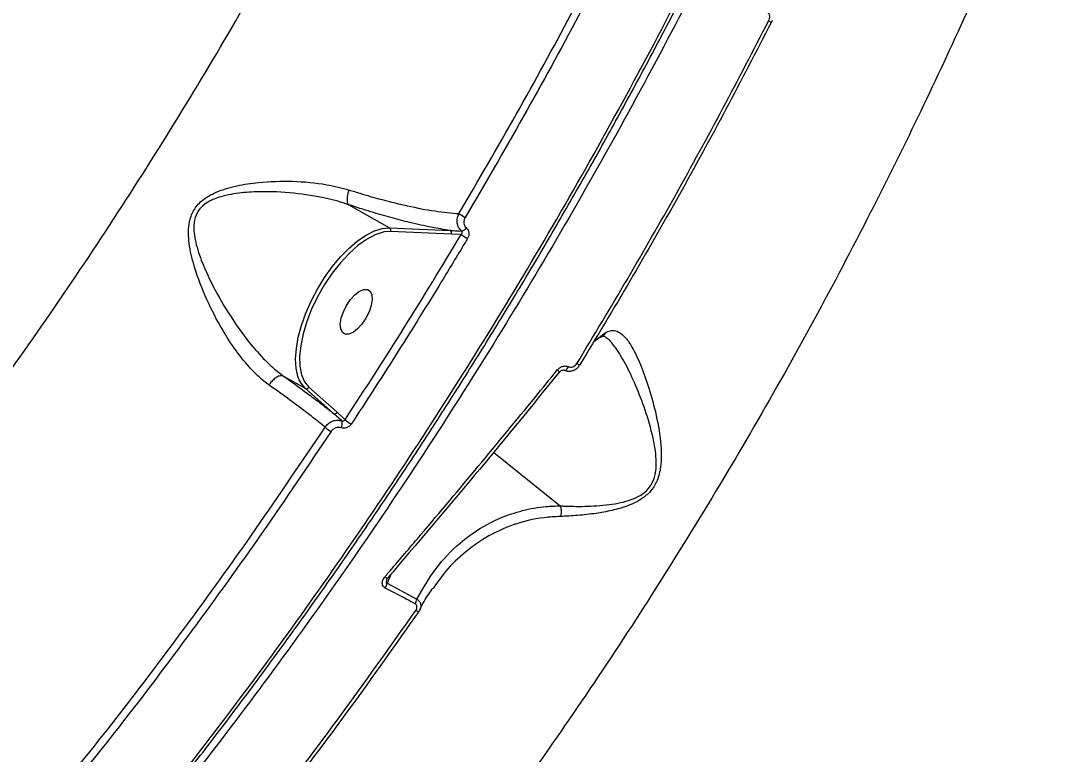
# Model space of a CAD drawing. Header units: millimetres. Extents: x -11024 to 8278, y -7837 to 5770.
# Drawn here: x 4769 to 4955, y -1224.2 to -1092.9 of the extents above; entities that cross this region are included whole.
import ezdxf

# ---------------------------------------------------------------- set-up
doc = ezdxf.new("R2010")
doc.units = ezdxf.units.MM
doc.layers.add('DIKOM_ОБЪЕКТ', color=7, linetype='Continuous')
doc.layers.add('DIKOM_РАЗМЕР_ОБЪЕКТА', color=7, linetype='Continuous')
doc.styles.add('style1', font='arial.ttf', dxfattribs={"width": 0.8})
doc.dimstyles.new('1-50', dxfattribs={"dimtxt": 300, "dimasz": 200, "dimexe": 100, "dimexo": 0, "dimgap": 100, "dimtad": 1, "dimtxsty": 'style1', "dimcen": 200, "dimclrd": 7, "dimclre": 7, "dimclrt": 7, "dimadec": 1, "dimazin": 2, "dimtfac": 1, "dimtmove": 0, "dimatfit": 2, "dimfxl": 0, "dimlwd": 25, "dimlwe": 18, "dimarcsym": 0})

# ---------------------------------------------------------------- blocks, each defined once
blk = doc.blocks.new('*D10')
at = {"layer": 'Defpoints', "color": 0, "transparency": 16777216}
for p in [(-7791.31, -186.83), (6174.94, -1432.98), (6174.94, -5371.27)]:
    blk.add_point(p, dxfattribs=at)
at = {"layer": 'DIKOM_РАЗМЕР_ОБЪЕКТА', "color": 7, "lineweight": 18, "transparency": 16777216}
for p, q in [((-7791.31, -186.83), (-7791.31, -5471.27)), ((6174.94, -1432.98), (6174.94, -5471.27))]:
    blk.add_line(p, q, dxfattribs=at)
at = {"layer": 'DIKOM_РАЗМЕР_ОБЪЕКТА', "color": 7, "lineweight": 25, "transparency": 16777216}
blk.add_line((-7591.31, -5371.27), (5974.94, -5371.27), dxfattribs=at)
at = {"layer": 'DIKOM_РАЗМЕР_ОБЪЕКТА', "color": 7, "transparency": 16777216}
for points in [[(-7591.31, -5337.93), (-7591.31, -5404.6), (-7791.31, -5371.27)], [(5974.94, -5337.93), (5974.94, -5404.6), (6174.94, -5371.27)]]:
    blk.add_solid(points, dxfattribs=at)
at = {"layer": 'DIKOM_РАЗМЕР_ОБЪЕКТА', "color": 7, "transparency": 16777216, "insert": (-1343.68, -5118.1), "char_height": 300, "attachment_point": 5, "style": 'style1'}
blk.add_mtext('14000', dxfattribs=at)

msp = doc.modelspace()

# ---------------------------------------------------------------- linework, layer by layer
at = {"layer": 'DIKOM_ОБЪЕКТ', "color": 7, "linetype": 'Continuous', "lineweight": 15}
for p, q in [((4903.58, -1092.876), (4903.404, -1093.258)), ((4827.754, -1125.845), (4835.056, -1129.962)), ((4835.249, -1130.629), (4834.112, -1130.722)), ((4835.056, -1129.962), (4845.954, -1130.455)), ((4846.146, -1131.123), (4835.249, -1130.629)), ((4847.9, -1131.18), (4846.146, -1131.123)), ((4871.656, -1150.312), (4873.872, -1148.648)), ((4816.096, -1156.529), (4819.958, -1158.707)), ((4825.017, -1163.21), (4819.958, -1158.707)), ((4820.61, -1158.504), (4825.668, -1163.006)), ((4826.498, -1164.545), (4825.017, -1163.21)), ((4825.668, -1163.006), (4827.115, -1164.336)), ((4853.707, -1170.136), (4865.653, -1179.754)), ((4835.346, -1191.945), (4834.619, -1193.633)), ((4834.619, -1193.633), (4839.966, -1196.443))]:
    msp.add_line(p, q, dxfattribs=at)
at = {"layer": 'DIKOM_ОБЪЕКТ', "color": 7, "linetype": 'Continuous', "lineweight": 15, "flags": 128}
for points in [[(4903.404, -1093.258), (4903.418, -1093.251), (4903.41, -1093.233), (4903.38, -1093.204), (4903.33, -1093.165), (4903.259, -1093.118), (4903.171, -1093.062), (4903.067, -1093), (4902.949, -1092.933)], [(4818.906, -1157.202), (4818.67, -1156.587), (4818.347, -1155.13), (4818.249, -1153.45), (4818.378, -1151.583), (4818.731, -1149.568), (4819.301, -1147.45), (4820.075, -1145.275), (4821.037, -1143.09), (4822.165, -1140.942), (4823.435, -1138.878), (4824.82, -1136.943), (4826.289, -1135.178), (4827.811, -1133.622), (4829.353, -1132.309), (4830.88, -1131.267), (4832.361, -1130.519), (4833.763, -1130.08), (4835.056, -1129.962)], [(4834.112, -1130.722), (4833.922, -1130.761), (4832.48, -1131.236), (4830.955, -1132.045), (4829.386, -1133.168), (4827.81, -1134.577), (4826.266, -1136.239), (4824.79, -1138.113), (4823.418, -1140.154), (4822.183, -1142.313), (4821.116, -1144.537), (4820.242, -1146.773), (4819.582, -1148.967), (4819.152, -1151.066), (4818.962, -1153.019), (4819.017, -1154.778), (4819.316, -1156.303), (4819.463, -1156.737)], [(4831.886, -1141.965), (4831.954, -1142.835), (4831.791, -1143.884), (4831.41, -1145.025), (4830.842, -1146.166), (4830.134, -1147.215), (4829.342, -1148.086), (4828.531, -1148.71), (4827.766, -1149.036), (4827.109, -1149.036), (4826.615, -1148.712), (4826.321, -1148.09), (4826.254, -1147.219), (4826.417, -1146.171), (4826.797, -1145.03), (4827.365, -1143.889), (4828.073, -1142.84), (4828.865, -1141.968), (4829.676, -1141.344), (4830.441, -1141.019), (4831.097, -1141.018), (4831.592, -1141.342), (4831.886, -1141.965)], [(4866.368, -1155.463), (4866.373, -1155.465), (4866.479, -1155.48), (4866.602, -1155.441), (4866.737, -1155.351), (4866.874, -1155.215), (4867.006, -1155.04), (4867.126, -1154.837)], [(4869.134, -1154.529), (4869.134, -1154.542), (4869.114, -1154.541), (4869.073, -1154.529), (4869.013, -1154.504), (4868.936, -1154.467), (4868.843, -1154.419), (4868.737, -1154.362), (4868.619, -1154.296)], [(4819.463, -1156.737), (4819.852, -1157.555), (4820.61, -1158.504)], [(4819.958, -1158.707), (4819.211, -1157.788), (4818.906, -1157.202)], [(4834.715, -1192.691), (4834.723, -1192.725), (4834.719, -1192.736)], [(4840.338, -1198.659), (4840.327, -1198.686), (4840.297, -1198.698), (4840.248, -1198.696), (4840.181, -1198.681), (4840.098, -1198.651), (4840.001, -1198.609), (4839.893, -1198.555), (4839.775, -1198.49)]]:
    msp.add_lwpolyline(points, dxfattribs=at)
at = {"layer": 'DIKOM_ОБЪЕКТ', "color": 7, "linetype": 'Continuous', "lineweight": 15}
for centre, radius, start, end in [((4857.425, -1112.392), 18.027, 236.58698, 240.76595), ((4834.767, -1130.407), 0.531, 335.2262, 57.03168), ((4845.664, -1130.901), 0.531, 335.19278, 56.99026), ((4847.776, -1129.32), 1.249, 279.17333, 327.66168), ((4856.211, -1119.007), 14.74, 235.67942, 240.90366), ((4872.003, -1147.054), 10.854, 230.56342, 233.51376), ((4820.175, -1158.256), 0.501, 244.31921, 330.31245), ((4825.233, -1162.761), 0.499, 244.306, 330.54789), ((4830.837, -1160.307), 5.485, 227.26599, 241.37415), ((4827.225, -1161.664), 5.477, 227.364, 241.16785), ((4825.328, -1165.082), 1.287, 326.51801, 24.69943), ((4834.966, -1191.737), 1.029, 225.38415, 256.12956), ((4832.647, -1193.387), 1.987, 326.30346, 352.87286), ((4837.963, -1196.154), 2.024, 325.78632, 351.77153)]:
    msp.add_arc(centre, radius, start, end, dxfattribs=at)
for points, knots in [([(4624.776, -1379.928), (4627.564, -1378.53), (4635.074, -1374.765), (4647.492, -1367.73), (4662.027, -1358.588), (4676.83, -1348.303), (4691.857, -1336.884), (4707.059, -1324.339), (4722.103, -1310.944), (4736.941, -1296.766), (4751.53, -1281.887), (4766.107, -1266.063), (4780.621, -1249.31), (4795.019, -1231.665), (4808.983, -1213.515), (4822.476, -1194.937), (4835.471, -1176.011), (4848.18, -1156.428), (4860.545, -1136.23), (4872.514, -1115.475), (4883.824, -1094.617), (4894.451, -1073.733), (4904.387, -1052.893), (4913.795, -1031.76), (4922.616, -1010.395), (4930.808, -988.869), (4938.188, -967.654), (4944.75, -946.818), (4950.508, -926.416), (4955.553, -906.114), (4959.838, -885.991), (4963.328, -866.121), (4965.835, -847.755), (4967.493, -830.86), (4968.44, -815.373), (4968.769, -800.317), (4968.469, -785.739), (4967.547, -771.795), (4966.01, -758.55), (4964.142, -747.282), (4962.624, -740.568), (4962.006, -737.834)], [0, 0, 0, 0, 0.0156522, 0.0421682, 0.0687046, 0.0952202, 0.1225065, 0.1498146, 0.1771008, 0.2036167, 0.230153, 0.2566687, 0.2839547, 0.311263, 0.3385491, 0.3650651, 0.3916015, 0.4181172, 0.4454032, 0.4727115, 0.4999976, 0.5265136, 0.5530497, 0.5795656, 0.6068517, 0.6341601, 0.661446, 0.6879618, 0.7144981, 0.7410139, 0.7683, 0.7956082, 0.8228943, 0.8459724, 0.8690775, 0.8921826, 0.9155066, 0.9388307, 0.9615639, 0.9843486, 1, 1, 1, 1]), ([(4625.405, -1379.948), (4626.367, -1379.484), (4629.684, -1377.883), (4635.416, -1374.864), (4642.58, -1370.908), (4649.77, -1366.686), (4656.966, -1362.23), (4664.171, -1357.532), (4671.388, -1352.593), (4678.618, -1347.413), (4685.866, -1341.989), (4693.131, -1336.321), (4700.416, -1330.406), (4707.724, -1324.243), (4715.057, -1317.829), (4722.408, -1311.17), (4729.753, -1304.289), (4737.061, -1297.212), (4744.311, -1289.958), (4751.503, -1282.532), (4758.639, -1274.93), (4765.72, -1267.151), (4772.752, -1259.192), (4779.734, -1251.051), (4786.668, -1242.726), (4793.557, -1234.214), (4800.403, -1225.512), (4807.205, -1216.622), (4813.944, -1207.567), (4820.592, -1198.385), (4827.125, -1189.106), (4833.537, -1179.742), (4839.831, -1170.289), (4846.01, -1160.743), (4852.075, -1151.1), (4858.03, -1141.36), (4863.876, -1131.518), (4869.613, -1121.572), (4875.244, -1111.519), (4880.77, -1101.356), (4886.179, -1091.103), (4891.452, -1080.8), (4896.564, -1070.488), (4901.509, -1060.186), (4906.287, -1049.89), (4910.902, -1039.597), (4915.353, -1029.302), (4919.646, -1019.004), (4923.778, -1008.699), (4927.753, -998.385), (4931.57, -988.058), (4935.231, -977.715), (4938.731, -967.368), (4942.058, -957.053), (4945.196, -946.813), (4948.141, -936.672), (4950.889, -926.634), (4953.443, -916.693), (4955.803, -906.847), (4957.974, -897.092), (4959.952, -887.425), (4961.74, -877.844), (4963.338, -868.346), (4964.746, -858.927), (4965.963, -849.594), (4966.985, -840.371), (4967.808, -831.297), (4968.428, -822.401), (4968.844, -813.693), (4969.058, -805.167), (4969.071, -796.819), (4968.882, -788.647), (4968.493, -780.649), (4967.901, -772.821), (4967.107, -765.163), (4966.114, -757.67), (4964.909, -750.352), (4963.663, -743.877), (4962.731, -739.938), (4962.344, -738.3)], [0, 0, 0, 0, 0.0054195, 0.0186914, 0.0319677, 0.0451738, 0.0583192, 0.0714189, 0.0844874, 0.0975399, 0.1105915, 0.1236535, 0.1367393, 0.1498636, 0.1630411, 0.1762868, 0.1895616, 0.2027843, 0.2159412, 0.2290479, 0.2421187, 0.255169, 0.2682141, 0.2812667, 0.2943384, 0.3074446, 0.3205993, 0.3338181, 0.3470908, 0.3603379, 0.37351, 0.3866273, 0.399705, 0.4127576, 0.4258001, 0.4388478, 0.4519104, 0.4650028, 0.4781399, 0.4913364, 0.5045998, 0.5178617, 0.5310531, 0.5441855, 0.5572736, 0.5703326, 0.5833771, 0.5964224, 0.6094797, 0.6225624, 0.6356854, 0.6488638, 0.662112, 0.675378, 0.6885929, 0.7017444, 0.7148475, 0.7279169, 0.7409678, 0.754015, 0.7670712, 0.7801486, 0.7932621, 0.8064264, 0.8196565, 0.832932, 0.8461777, 0.8593532, 0.8724758, 0.8855604, 0.898622, 0.9116753, 0.9247347, 0.9378105, 0.9509175, 0.9640704, 0.9772837, 0.9905589, 1, 1, 1, 1]), ([(4622.283, -1302.273), (4626.29, -1299.546), (4634.307, -1294.088), (4646.4, -1284.991), (4658.503, -1275.258), (4670.755, -1264.707), (4683.128, -1253.336), (4695.595, -1241.141), (4707.954, -1228.314), (4720.522, -1214.501), (4733.254, -1199.668), (4746.092, -1183.805), (4758.773, -1167.209), (4771.242, -1149.907), (4783.452, -1131.944), (4795.119, -1113.736), (4806.218, -1095.356), (4816.737, -1076.877), (4826.859, -1057.974), (4836.532, -1038.697), (4845.71, -1019.106), (4854.184, -999.649), (4861.944, -980.392), (4868.993, -961.393), (4875.455, -942.326), (4881.281, -923.255), (4886.432, -904.25), (4890.511, -886.947), (4893.681, -871.327), (4896.117, -857.29), (4898.085, -843.498), (4899.576, -830.001), (4900.585, -816.861), (4901.106, -804.075), (4901.175, -791.614), (4900.808, -783.643), (4900.625, -779.657)], [0, 0, 0, 0, 0.0277652, 0.0555638, 0.0833623, 0.1111276, 0.1400312, 0.168973, 0.1979143, 0.2268178, 0.2582447, 0.2896956, 0.3211224, 0.3534671, 0.3858384, 0.418183, 0.4495059, 0.4808531, 0.5121759, 0.5444126, 0.5766757, 0.6089125, 0.640161, 0.6714335, 0.7026821, 0.7348413, 0.7670265, 0.7991857, 0.8241464, 0.8491071, 0.8742669, 0.8994269, 0.9244694, 0.9495121, 0.974756, 1, 1, 1, 1]), ([(4652.021, -1591.384), (4651.226, -1592.422), (4649.632, -1594.499), (4648.437, -1596.463), (4647.985, -1597.688), (4648.192, -1598.25), (4649.013, -1598.242), (4650.474, -1597.647), (4652.601, -1596.439), (4655.405, -1594.608), (4658.856, -1592.171), (4662.907, -1589.163), (4667.537, -1585.604), (4672.714, -1581.523), (4678.469, -1576.894), (4684.858, -1571.674), (4691.893, -1565.848), (4699.578, -1559.411), (4707.829, -1552.433), (4716.542, -1545.004), (4725.687, -1537.15), (4735.23, -1528.902), (4745.243, -1520.199), (4755.808, -1510.969), (4766.928, -1501.208), (4778.598, -1490.919), (4790.686, -1480.218), (4803.058, -1469.223), (4815.686, -1457.962), (4828.538, -1446.463), (4841.701, -1434.649), (4855.28, -1422.426), (4869.266, -1409.8), (4883.645, -1396.783), (4898.253, -1383.524), (4913.665, -1369.498), (4929.883, -1354.699), (4946.895, -1339.131), (4964.175, -1323.277), (4981.686, -1307.167), (4999.386, -1290.838), (5016.202, -1275.284), (5032.093, -1260.549), (5047.041, -1246.657), (5061.924, -1232.796), (5076.854, -1218.857), (5091.805, -1204.866), (5106.752, -1190.845), (5121.521, -1176.957), (5135.943, -1163.361), (5150.002, -1150.074), (5163.686, -1137.107), (5177.104, -1124.358), (5190.356, -1111.732), (5203.409, -1099.258), (5216.235, -1086.962), (5228.684, -1074.988), (5240.622, -1063.466), (5252.039, -1052.404), (5262.935, -1041.806), (5273.394, -1031.59), (5283.491, -1021.682), (5293.191, -1012.115), (5302.468, -1002.914), (5311.207, -994.19), (5319.315, -986.039), (5326.79, -978.462), (5333.647, -971.449), (5339.942, -964.942), (5345.719, -958.895), (5350.945, -953.339), (5355.595, -948.298), (5359.613, -943.833), (5362.957, -939.991), (5365.636, -936.764), (5367.674, -934.135), (5369.09, -932.076), (5369.889, -930.578), (5370.044, -929.669), (5369.544, -929.358), (5368.399, -929.645), (5366.814, -930.432), (5365.06, -931.468), (5363.847, -932.262), (5363.239, -932.658)], [0, 0, 0, 0, 0.0144651, 0.0289647, 0.0408965, 0.0528384, 0.06478, 0.0767114, 0.0889895, 0.101279, 0.1135685, 0.1258467, 0.1377794, 0.1497223, 0.1616651, 0.1735976, 0.1858779, 0.1981695, 0.210461, 0.2227414, 0.2346549, 0.2465787, 0.2585025, 0.2704161, 0.2826743, 0.2949439, 0.3072133, 0.3194715, 0.3314056, 0.34335, 0.3552943, 0.3672284, 0.3795091, 0.391801, 0.4040931, 0.4163738, 0.4301596, 0.4439533, 0.4577392, 0.4718226, 0.4859146, 0.4999982, 0.5119158, 0.5238436, 0.5357715, 0.5476891, 0.5599529, 0.5722279, 0.5845032, 0.596767, 0.6086845, 0.6206121, 0.6325398, 0.6444572, 0.6567197, 0.6689935, 0.6812671, 0.6935298, 0.7054627, 0.7174059, 0.729349, 0.7412819, 0.7535612, 0.7658519, 0.7781424, 0.7904218, 0.802353, 0.8142946, 0.8262361, 0.8381674, 0.8504463, 0.8627365, 0.8750268, 0.8873057, 0.8992219, 0.9111486, 0.9230751, 0.9349913, 0.9472528, 0.9595253, 0.9717982, 0.9840602, 0.9920273, 1, 1, 1, 1]), ([(5413.745, -933.094), (5413.781, -933.104), (5413.996, -933.162), (5413.743, -933.864), (5412.921, -935.263), (5411.33, -937.378), (5409.059, -940.118), (5406.118, -943.468), (5402.536, -947.397), (5398.339, -951.878), (5393.509, -956.936), (5387.997, -962.617), (5381.788, -968.939), (5374.873, -975.907), (5367.33, -983.445), (5359.249, -991.463), (5350.659, -999.932), (5341.596, -1008.82), (5331.997, -1018.189), (5321.783, -1028.115), (5310.947, -1038.604), (5299.492, -1049.65), (5287.547, -1061.13), (5275.258, -1072.903), (5262.656, -1084.94), (5249.779, -1097.207), (5236.525, -1109.802), (5222.789, -1122.823), (5208.577, -1136.265), (5193.903, -1150.114), (5178.931, -1164.214), (5163.837, -1178.401), (5148.65, -1192.648), (5133.4, -1206.926), (5117.975, -1221.344), (5102.253, -1236.013), (5086.253, -1250.917), (5069.996, -1266.034), (5053.669, -1281.193), (5036.63, -1296.987), (5018.903, -1313.391), (5000.529, -1330.363), (4982.094, -1347.36), (4963.645, -1364.337), (4945.228, -1381.251), (4927.944, -1397.091), (4911.796, -1411.86), (4896.765, -1425.582), (4881.965, -1439.066), (4867.286, -1452.412), (4852.76, -1465.59), (4838.418, -1478.572), (4824.428, -1491.205), (4810.955, -1503.339), (4798.008, -1514.966), (4785.591, -1526.086), (4773.594, -1536.796), (4761.931, -1547.173), (4750.639, -1557.184), (4739.747, -1566.801), (4729.384, -1575.91), (4719.661, -1584.414), (4710.58, -1592.313), (4702.134, -1599.616), (4694.255, -1606.379), (4686.889, -1612.649), (4680.075, -1618.392), (4673.836, -1623.585), (4668.25, -1628.161), (4663.373, -1632.072), (4659.196, -1635.33), (4655.7, -1637.955), (4652.856, -1639.97), (4650.632, -1641.4), (4649.137, -1642.146), (4648.377, -1642.371), (4648.332, -1642.144), (4648.323, -1642.102)], [0, 0, 0, 0, 0.0026735, 0.0159126, 0.0295314, 0.0431629, 0.0567944, 0.0704133, 0.0836727, 0.0969435, 0.1102143, 0.1234736, 0.1371194, 0.1507778, 0.1644361, 0.1780818, 0.1913422, 0.2046142, 0.2178862, 0.2311466, 0.2447927, 0.2584513, 0.2721099, 0.285756, 0.2989994, 0.3122541, 0.3255087, 0.338752, 0.3523788, 0.3660181, 0.3796575, 0.3932842, 0.4065287, 0.4197846, 0.4330406, 0.4462851, 0.459914, 0.4735556, 0.487197, 0.5008261, 0.5161467, 0.5314763, 0.5467971, 0.5624486, 0.5781095, 0.593761, 0.6070228, 0.6202959, 0.6335693, 0.6468309, 0.6604781, 0.6741379, 0.6877976, 0.7014447, 0.7146837, 0.7279341, 0.7411846, 0.7544235, 0.7680458, 0.7816806, 0.7953152, 0.8089375, 0.8221983, 0.8354705, 0.8487428, 0.8620035, 0.8756514, 0.8893118, 0.9029722, 0.9166202, 0.9298763, 0.9431441, 0.9564116, 0.9696677, 0.983311, 0.9969667, 1, 1, 1, 1]), ([(4940.747, -965.094), (4939.394, -969.171), (4935.749, -980.154), (4929.216, -998.176), (4920.998, -1019.114), (4912.018, -1040.274), (4902.289, -1061.585), (4891.823, -1082.976), (4880.852, -1103.976), (4869.424, -1124.523), (4857.6, -1144.564), (4845.186, -1164.427), (4832.199, -1184.032), (4818.673, -1203.305), (4804.905, -1221.821), (4790.948, -1239.533), (4776.859, -1256.416), (4762.406, -1272.743), (4747.628, -1288.433), (4732.567, -1303.414), (4717.554, -1317.357), (4702.642, -1330.239), (4687.875, -1342.059), (4673.015, -1353.01), (4658.11, -1363.016), (4643.21, -1372.017), (4628.646, -1379.816), (4614.459, -1386.414), (4600.681, -1391.839), (4587.087, -1396.181), (4573.738, -1399.37), (4560.675, -1401.391), (4548.751, -1402.084), (4539.713, -1401.947), (4534.984, -1401.322), (4533.526, -1401.129)], [0, 0, 0, 0, 0.0182804, 0.0492473, 0.0802381, 0.1112051, 0.1430714, 0.1749638, 0.2068302, 0.2377974, 0.2687881, 0.2997549, 0.3316215, 0.3635138, 0.3953801, 0.4263466, 0.457337, 0.4883039, 0.5201697, 0.5520616, 0.5839278, 0.6148944, 0.6458854, 0.676852, 0.7087181, 0.7406107, 0.7724768, 0.8034436, 0.8344343, 0.8654009, 0.8972673, 0.9291594, 0.9610258, 0.9879768, 1, 1, 1, 1]), ([(5159.984, -1137.645), (5159.565, -1137.205), (5156.041, -1133.497), (5149.305, -1126.641), (5139.775, -1117.092), (5130.135, -1107.692), (5120.405, -1098.432), (5110.586, -1089.32), (5100.685, -1080.36), (5090.706, -1071.557), (5080.655, -1062.917), (5070.537, -1054.443), (5060.359, -1046.141), (5050.125, -1038.014), (5039.841, -1030.068), (5029.512, -1022.306), (5019.145, -1014.734), (5008.745, -1007.354), (4998.317, -1000.171), (4987.867, -993.189), (4977.401, -986.412), (4966.924, -979.842), (4956.443, -973.488), (4947.693, -968.353), (4942.439, -965.366), (4940.676, -964.364)], [0, 0, 0, 0, 0.0062238, 0.0524325, 0.0986417, 0.144851, 0.1910596, 0.2372696, 0.2834791, 0.3296885, 0.3758993, 0.4221097, 0.4683205, 0.5145323, 0.5607435, 0.606955, 0.6531679, 0.6993806, 0.7455941, 0.7918085, 0.8380234, 0.8842391, 0.9304538, 0.9766703, 1, 1, 1, 1]), ([(4847.498, -1127.44), (4850.947, -1121.53), (4857.847, -1109.71), (4867.723, -1091.625), (4877.216, -1073.314), (4884.828, -1057.798), (4889.193, -1048.412), (4890.676, -1045.224)], [0, 0, 0, 0, 0.2203109, 0.4406237, 0.6630852, 0.8855465, 1, 1, 1, 1]), ([(4891.897, -1045.721), (4890.411, -1048.917), (4886.064, -1058.264), (4878.495, -1073.696), (4869.017, -1091.991), (4859.093, -1110.179), (4852.111, -1122.142), (4848.621, -1128.123)], [0, 0, 0, 0, 0.1144553, 0.3347667, 0.5550759, 0.7775392, 1, 1, 1, 1]), ([(4952.295, -1058.88), (4949.914, -1064.716), (4945.151, -1076.396), (4937.405, -1093.877), (4929.243, -1111.274), (4920.285, -1129.256), (4910.477, -1147.771), (4899.777, -1166.746), (4888.595, -1185.407), (4876.982, -1203.665), (4864.988, -1221.429), (4852.774, -1238.454), (4840.363, -1254.714), (4827.787, -1270.214), (4814.953, -1285.082), (4801.918, -1299.25), (4788.74, -1312.647), (4775.19, -1325.47), (4761.288, -1337.623), (4747.069, -1349.033), (4732.86, -1359.424), (4718.917, -1368.627), (4705.274, -1376.647), (4691.957, -1383.538), (4678.812, -1389.41), (4665.903, -1394.243), (4653.291, -1398.016), (4641.097, -1400.699), (4629.348, -1402.288), (4618.026, -1402.871), (4607.164, -1402.307), (4600.048, -1401.565), (4596.707, -1400.729), (4596.693, -1400.726)], [0, 0, 0, 0, 0.0303314, 0.0607001, 0.0910688, 0.1213997, 0.1555311, 0.1897723, 0.2240683, 0.2583626, 0.2926003, 0.3267292, 0.3597779, 0.3929305, 0.4261357, 0.4593393, 0.4924891, 0.5255363, 0.5605684, 0.5956629, 0.6307579, 0.6657902, 0.6993588, 0.7330328, 0.7667613, 0.8004918, 0.8341698, 0.8677409, 0.9006739, 0.9337027, 0.9667811, 0.9998602, 1, 1, 1, 1]), ([(4810.014, -1571.803), (4814.018, -1568.299), (4822.029, -1561.286), (4834.583, -1550.241), (4847.502, -1538.836), (4860.927, -1526.94), (4874.845, -1514.566), (4889.244, -1501.719), (4903.96, -1488.546), (4918.821, -1475.199), (4933.796, -1461.709), (4948.852, -1448.103), (4964.103, -1434.28), (4979.668, -1420.131), (4995.53, -1405.668), (5011.668, -1390.909), (5027.898, -1376.022), (5044.036, -1361.174), (5060.057, -1346.391), (5075.937, -1331.696), (5091.792, -1316.981), (5107.744, -1302.135), (5123.766, -1287.178), (5139.832, -1272.136), (5155.756, -1257.183), (5171.349, -1242.496), (5186.593, -1228.093), (5201.477, -1213.992), (5216.12, -1200.074), (5230.635, -1186.238), (5244.988, -1172.513), (5259.15, -1158.927), (5272.954, -1145.639), (5287.116, -1131.961), (5301.516, -1117.999), (5316.092, -1103.808), (5325.277, -1094.815), (5329.868, -1090.319)], [0, 0, 0, 0, 0.02771576, 0.05545544, 0.08319537, 0.11091106, 0.1394322, 0.16797903, 0.19652616, 0.22504713, 0.25275924, 0.28049467, 0.3082306, 0.3359422, 0.36445723, 0.39299796, 0.42153888, 0.45005356, 0.47779076, 0.50555234, 0.53331343, 0.56105059, 0.58959533, 0.61816615, 0.64673704, 0.67528144, 0.70298971, 0.73072246, 0.75845452, 0.78616295, 0.81467512, 0.84321305, 0.8717511, 0.90026292, 0.93350155, 0.96676104, 1, 1, 1, 1]), ([(4902.949, -1092.933), (4903.019, -1092.774), (4903.143, -1092.495), (4903.187, -1092.097), (4903.134, -1091.812), (4903.022, -1091.612), (4902.91, -1091.538), (4902.854, -1091.502)], [0, 0, 0, 0, 0.31964472, 0.56191504, 0.72795618, 0.86418619, 1, 1, 1, 1]), ([(4868.619, -1154.296), (4871.636, -1149.3), (4877.67, -1139.307), (4886.384, -1124.034), (4894.861, -1108.586), (4900.253, -1098.151), (4902.949, -1092.933)], [0, 0, 0, 0, 0.2491208, 0.4982431, 0.7491212, 1, 1, 1, 1]), ([(4903.404, -1093.258), (4900.732, -1098.432), (4895.387, -1108.779), (4886.948, -1124.169), (4878.233, -1139.456), (4872.167, -1149.505), (4869.134, -1154.529)], [0, 0, 0, 0, 0.2491206, 0.498243, 0.7491221, 1, 1, 1, 1]), ([(4813.481, -1158.126), (4812.879, -1157.66), (4811.663, -1156.721), (4809.548, -1154.553), (4807.18, -1151.546), (4804.488, -1147.247), (4801.933, -1142.13), (4800.007, -1136.969), (4799.036, -1132.526), (4799.009, -1129.316), (4799.859, -1126.817), (4801.521, -1124.878), (4804.238, -1123.375), (4807.716, -1122.377), (4812.317, -1121.689), (4817.772, -1121.533), (4823.285, -1122.01), (4826.512, -1122.86), (4827.83, -1123.207)], [0, 0, 0, 0, 0.0401021, 0.0808889, 0.1499712, 0.2211623, 0.3125696, 0.4066969, 0.4681056, 0.5184494, 0.5509525, 0.5857525, 0.6308442, 0.688547, 0.7478261, 0.8397933, 0.9345758, 1, 1, 1, 1]), ([(4827.748, -1125.84), (4827.678, -1125.723), (4827.539, -1125.489), (4827.491, -1124.855), (4827.572, -1124.118), (4827.716, -1123.545), (4827.814, -1123.254), (4827.83, -1123.207)], [0, 0, 0, 0, 0.2439951, 0.4880044, 0.7320098, 0.9570816, 1, 1, 1, 1]), ([(4827.83, -1123.207), (4829.106, -1123.598), (4831.57, -1124.352), (4835.044, -1125.285), (4838.995, -1126.225), (4843.373, -1127.07), (4846.111, -1127.315), (4847.498, -1127.44)], [0, 0, 0, 0, 0.1647987, 0.3184334, 0.4735225, 0.7333173, 1, 1, 1, 1]), ([(4827.748, -1125.84), (4827.747, -1125.84), (4826.476, -1125.392), (4823.277, -1124.52), (4817.899, -1123.664), (4812.588, -1123.421), (4808.042, -1123.704), (4804.697, -1124.324), (4802.198, -1125.428), (4801.055, -1126.566), (4800.373, -1127.672), (4800.011, -1128.933), (4800.005, -1130.568), (4800.338, -1132.835), (4801.504, -1136.426), (4803.785, -1141.233), (4806.633, -1146.012), (4809.571, -1150.126), (4812.05, -1153.007), (4814.241, -1155.119), (4815.488, -1156.081), (4816.09, -1156.526), (4816.09, -1156.526)], [0, 0, 0, 0, 0.0000584, 0.0666618, 0.1607139, 0.2573712, 0.3151509, 0.3739416, 0.4164729, 0.4408445, 0.4480446, 0.4776018, 0.5013225, 0.5257253, 0.5866645, 0.679942, 0.7755613, 0.8463047, 0.9186527, 0.9590311, 0.9999675, 1, 1, 1, 1]), ([(4827.754, -1125.845), (4827.752, -1125.844), (4827.75, -1125.842), (4827.749, -1125.841), (4827.748, -1125.841), (4827.748, -1125.84)], [0, 0, 0, 0, 0.4925512, 0.9067064, 1, 1, 1, 1]), ([(4845.954, -1130.455), (4844.842, -1130.278), (4842.603, -1129.922), (4838.987, -1129.115), (4835.349, -1128.173), (4831.698, -1127.122), (4829.094, -1126.279), (4827.754, -1125.845)], [0, 0, 0, 0, 0.21989298, 0.44276768, 0.6236723, 0.80625957, 1, 1, 1, 1]), ([(4847.975, -1130.553), (4847.949, -1130.531), (4847.735, -1130.352), (4847.396, -1129.911), (4847.154, -1129.129), (4847.162, -1128.252), (4847.386, -1127.71), (4847.498, -1127.44)], [0, 0, 0, 0, 0.0332772, 0.2664253, 0.5082599, 0.7552718, 1, 1, 1, 1]), ([(4848.621, -1128.123), (4848.543, -1128.284), (4848.387, -1128.607), (4848.356, -1129.131), (4848.485, -1129.601), (4848.686, -1129.867), (4848.816, -1129.974), (4848.832, -1129.988)], [0, 0, 0, 0, 0.2478644, 0.4959057, 0.7364418, 0.9670791, 1, 1, 1, 1]), ([(4845.954, -1130.455), (4846.128, -1130.466), (4846.806, -1130.506), (4847.477, -1130.533), (4847.975, -1130.553)], [0, 0, 0, 0, 0.2563911, 1, 1, 1, 1]), ([(4847.9, -1131.18), (4847.944, -1131.127), (4848.03, -1131.022), (4848.087, -1130.849), (4848.08, -1130.698), (4848.03, -1130.608), (4847.993, -1130.568), (4847.98, -1130.557), (4847.975, -1130.553)], [0, 0, 0, 0, 0.2725847, 0.5325348, 0.7666661, 0.9318615, 0.9739028, 1, 1, 1, 1]), ([(4848.832, -1129.988), (4848.847, -1130), (4848.979, -1130.108), (4849.183, -1130.38), (4849.314, -1130.86), (4849.281, -1131.395), (4849.123, -1131.723), (4849.043, -1131.887)], [0, 0, 0, 0, 0.0299409, 0.2618623, 0.5039851, 0.7520721, 1, 1, 1, 1]), ([(4827.115, -1164.336), (4830.656, -1158.888), (4837.746, -1147.981), (4844.513, -1136.785), (4847.9, -1131.18)], [0, 0, 0, 0, 0.4994509, 1, 1, 1, 1]), ([(4849.043, -1131.887), (4848.701, -1132.458), (4846.992, -1135.315), (4842.733, -1142.34), (4836.171, -1152.893), (4830.864, -1161.044), (4828.21, -1165.122)], [0, 0, 0, 0, 0.05077246, 0.25385003, 0.62669964, 1, 1, 1, 1]), ([(4873.872, -1148.648), (4874.264, -1148.511), (4875.049, -1148.236), (4876.199, -1148.582), (4877.358, -1149.573), (4878.684, -1151.526), (4880.1, -1154.525), (4881.549, -1158.69), (4882.902, -1163.475), (4883.62, -1167.686), (4883.781, -1170.872), (4883.656, -1172.97), (4883.163, -1175.087), (4882.039, -1177.025), (4880.224, -1178.665), (4877.736, -1179.839), (4874.879, -1180.643), (4871.835, -1181.166), (4868.704, -1181.524), (4866.674, -1181.613), (4865.658, -1181.657)], [0, 0, 0, 0, 0.0482062, 0.0964659, 0.1564822, 0.2165965, 0.3050932, 0.3937435, 0.486956, 0.5799895, 0.6113378, 0.6426261, 0.6797853, 0.7100268, 0.7402895, 0.7862496, 0.8340997, 0.8820785, 0.9410323, 1, 1, 1, 1]), ([(4871.616, -1150.379), (4871.625, -1150.37), (4871.963, -1150.017), (4872.437, -1149.705), (4873.017, -1149.478), (4873.096, -1149.447)], [0, 0, 0, 0, 0.0235841, 0.8673027, 1, 1, 1, 1]), ([(4873.057, -1149.453), (4873.079, -1149.44), (4873.23, -1149.35), (4873.333, -1149.362), (4873.414, -1149.355), (4873.571, -1149.39), (4873.798, -1149.571), (4873.886, -1149.641)], [0, 0, 0, 0, 0.0389169, 0.2679747, 0.5482811, 0.8233374, 1, 1, 1, 1]), ([(4873.081, -1149.41), (4873.13, -1149.393), (4873.373, -1149.31), (4873.614, -1149.051), (4873.8, -1148.786), (4873.855, -1148.681), (4873.872, -1148.648)], [0, 0, 0, 0, 0.1374085, 0.6915411, 0.9008262, 1, 1, 1, 1]), ([(4865.659, -1179.762), (4865.661, -1179.762), (4865.942, -1179.777), (4867.522, -1179.847), (4870.537, -1179.896), (4874.101, -1179.624), (4876.913, -1179.121), (4878.897, -1178.511), (4880.681, -1177.547), (4881.628, -1176.491), (4882.273, -1175.42), (4882.832, -1173.841), (4882.907, -1170.959), (4882.223, -1167.039), (4880.905, -1162.558), (4879.176, -1158.169), (4877.4, -1154.332), (4875.737, -1151.651), (4874.563, -1150.123), (4873.985, -1149.755), (4873.864, -1149.678)], [0, 0, 0, 0, 0.0000781, 0.0197326, 0.1076525, 0.1954421, 0.2331396, 0.2707076, 0.3101328, 0.3395103, 0.3429411, 0.3758738, 0.4270857, 0.5021388, 0.6077842, 0.7135059, 0.8139074, 0.9141418, 0.9820477, 1, 1, 1, 1]), ([(4694.72, -1489.26), (4695.443, -1488.688), (4696.889, -1487.543), (4699.933, -1485.001), (4703.605, -1481.868), (4708.14, -1477.935), (4713.638, -1473.113), (4720.191, -1467.314), (4727.563, -1460.753), (4735.723, -1453.463), (4744.639, -1445.476), (4754.193, -1436.903), (4764.36, -1427.772), (4775.091, -1418.133), (4786.458, -1407.923), (4798.411, -1397.192), (4810.899, -1385.988), (4824.152, -1374.108), (4838.184, -1361.543), (4852.977, -1348.305), (4868.201, -1334.691), (4883.574, -1320.948), (4899.045, -1307.118), (4914.56, -1293.246), (4930.286, -1279.177), (4946.145, -1264.976), (4962.061, -1250.704), (4977.883, -1236.496), (4993.579, -1222.372), (5009.127, -1208.351), (5024.583, -1194.38), (5039.872, -1180.523), (5054.954, -1166.818), (5064.776, -1157.857), (5069.679, -1153.383)], [0, 0, 0, 0, 0.028458, 0.0569512, 0.0854443, 0.113902, 0.1459254, 0.178052, 0.21023, 0.2424063, 0.2745293, 0.3065504, 0.3375582, 0.3686636, 0.3998178, 0.4309707, 0.4620736, 0.4930794, 0.525948, 0.5588747, 0.5918023, 0.6246716, 0.6561667, 0.6877611, 0.7194067, 0.751054, 0.7826517, 0.81415, 0.8450489, 0.8760379, 0.9070734, 0.9381095, 0.9691001, 1, 1, 1, 1]), ([(4865.108, -1155.436), (4865.25, -1155.29), (4865.534, -1154.998), (4866.091, -1154.752), (4866.65, -1154.678), (4866.978, -1154.787), (4867.126, -1154.837)], [0, 0, 0, 0, 0.25921907, 0.51772542, 0.78135817, 1, 1, 1, 1]), ([(4866.377, -1155.45), (4866.546, -1155.517), (4866.925, -1155.669), (4867.606, -1155.639), (4868.326, -1155.374), (4868.873, -1154.969), (4869.059, -1154.622), (4869.11, -1154.525)], [0, 0, 0, 0, 0.1729852, 0.389439, 0.6319582, 0.8976274, 1, 1, 1, 1]), ([(4867.126, -1154.837), (4867.166, -1154.853), (4867.325, -1154.918), (4867.641, -1154.939), (4868.03, -1154.831), (4868.379, -1154.616), (4868.539, -1154.403), (4868.619, -1154.296)], [0, 0, 0, 0, 0.0799004, 0.3182608, 0.5556264, 0.7774312, 1, 1, 1, 1]), ([(4816.09, -1156.526), (4815.934, -1156.487), (4815.623, -1156.407), (4815.019, -1156.604), (4814.398, -1157.012), (4813.9, -1157.521), (4813.613, -1157.914), (4813.506, -1158.086), (4813.481, -1158.126)], [0, 0, 0, 0, 0.2114859, 0.4229984, 0.6344347, 0.8459717, 0.9648307, 1, 1, 1, 1]), ([(4816.09, -1156.526), (4816.091, -1156.527), (4816.093, -1156.527), (4816.095, -1156.528), (4816.096, -1156.529)], [0, 0, 0, 0, 0.6677381, 1, 1, 1, 1]), ([(4816.096, -1156.529), (4817.774, -1157.736), (4820.299, -1159.552), (4823.147, -1161.721), (4824.392, -1162.712), (4825.017, -1163.21)], [0, 0, 0, 0, 0.497134, 0.7475323, 1, 1, 1, 1]), ([(4834.243, -1192.469), (4834.674, -1191.967), (4836.829, -1189.456), (4842.422, -1182.894), (4850.975, -1172.706), (4859.096, -1162.85), (4863.783, -1157.07), (4865.108, -1155.436)], [0, 0, 0, 0, 0.0413738, 0.2068769, 0.5381579, 0.8694394, 1, 1, 1, 1]), ([(4865.525, -1155.757), (4860.451, -1161.976), (4850.288, -1174.434), (4839.911, -1186.598), (4834.715, -1192.691)], [0, 0, 0, 0, 0.4991787, 1, 1, 1, 1]), ([(4865.552, -1155.781), (4865.56, -1155.77), (4865.615, -1155.693), (4865.764, -1155.573), (4865.991, -1155.458), (4866.212, -1155.422), (4866.34, -1155.446), (4866.365, -1155.463), (4866.368, -1155.465)], [0, 0, 0, 0, 0.03556699, 0.24613308, 0.48534236, 0.73171772, 0.95894992, 1, 1, 1, 1]), ([(4823.515, -1165.694), (4822.74, -1165.057), (4821.174, -1163.771), (4818.12, -1161.455), (4815.458, -1159.522), (4813.826, -1158.369), (4813.481, -1158.126)], [0, 0, 0, 0, 0.2991584, 0.6039917, 0.9163522, 1, 1, 1, 1]), ([(4826.498, -1164.545), (4826.548, -1164.558), (4826.649, -1164.585), (4826.816, -1164.559), (4826.971, -1164.486), (4827.067, -1164.401), (4827.108, -1164.347), (4827.115, -1164.336)], [0, 0, 0, 0, 0.2355186, 0.4718689, 0.7081195, 0.9453426, 1, 1, 1, 1]), ([(4772.314, -1235.066), (4776.722, -1229.625), (4785.539, -1218.743), (4798.477, -1201.624), (4811.198, -1183.992), (4819.41, -1171.793), (4823.515, -1165.694)], [0, 0, 0, 0, 0.2485965, 0.4971944, 0.7485972, 1, 1, 1, 1]), ([(4823.515, -1165.694), (4823.55, -1165.642), (4823.742, -1165.358), (4824.198, -1164.908), (4824.944, -1164.516), (4825.755, -1164.36), (4826.25, -1164.483), (4826.498, -1164.545)], [0, 0, 0, 0, 0.05314, 0.289971, 0.5268492, 0.7634213, 1, 1, 1, 1]), ([(4826.402, -1165.793), (4826.251, -1165.754), (4825.95, -1165.677), (4825.456, -1165.765), (4825.001, -1165.996), (4824.723, -1166.263), (4824.605, -1166.432), (4824.584, -1166.463)], [0, 0, 0, 0, 0.2363201, 0.4729719, 0.7098895, 0.9468014, 1, 1, 1, 1]), ([(4828.21, -1165.122), (4828.188, -1165.154), (4828.071, -1165.323), (4827.794, -1165.59), (4827.342, -1165.82), (4826.851, -1165.907), (4826.552, -1165.831), (4826.402, -1165.793)], [0, 0, 0, 0, 0.0545332, 0.2913036, 0.5279349, 0.7640926, 1, 1, 1, 1]), ([(4824.584, -1166.463), (4820.515, -1172.508), (4812.379, -1184.598), (4799.682, -1202.211), (4786.673, -1219.442), (4777.737, -1230.473), (4773.269, -1235.988)], [0, 0, 0, 0, 0.2485968, 0.49719326, 0.74859505, 1, 1, 1, 1]), ([(4890.15, -1590.507), (4891.612, -1589.22), (4895.292, -1585.98), (4901.348, -1580.631), (4908.277, -1574.496), (4915.339, -1568.228), (4922.532, -1561.83), (4929.868, -1555.29), (4937.329, -1548.624), (4944.918, -1541.831), (4952.603, -1534.937), (4960.39, -1527.938), (4968.277, -1520.837), (4976.297, -1513.602), (4984.432, -1506.251), (4992.665, -1498.799), (5000.976, -1491.263), (5009.347, -1483.661), (5017.758, -1476.01), (5026.191, -1468.327), (5034.667, -1460.593), (5043.208, -1452.786), (5051.827, -1444.898), (5060.503, -1436.944), (5069.221, -1428.942), (5077.962, -1420.905), (5086.724, -1412.838), (5095.503, -1404.743), (5104.298, -1396.622), (5113.081, -1388.5), (5121.834, -1380.395), (5130.579, -1372.284), (5139.325, -1364.162), (5148.065, -1356.033), (5156.768, -1347.927), (5165.436, -1339.843), (5174.067, -1331.78), (5182.662, -1323.739), (5191.22, -1315.721), (5199.742, -1307.725), (5208.213, -1299.765), (5216.619, -1291.853), (5224.937, -1284.013), (5233.157, -1276.252), (5241.273, -1268.576), (5249.289, -1260.983), (5257.207, -1253.469), (5265.03, -1246.034), (5272.757, -1238.675), (5280.394, -1231.391), (5287.941, -1224.177), (5295.352, -1217.081), (5302.616, -1210.11), (5309.735, -1203.264), (5316.745, -1196.509), (5323.64, -1189.851), (5330.397, -1183.309), (5336.726, -1177.168), (5340.721, -1173.279), (5342.574, -1171.475)], [0, 0, 0, 0, 0.0117495, 0.0295697, 0.0472787, 0.0648906, 0.0826081, 0.1003058, 0.1180032, 0.1357149, 0.1534715, 0.1710222, 0.1886777, 0.2064078, 0.2241878, 0.2419916, 0.2597882, 0.277546, 0.2952377, 0.3128378, 0.3303294, 0.3479168, 0.3656004, 0.3832787, 0.4009679, 0.4186871, 0.4363348, 0.4540073, 0.4717276, 0.489412, 0.5069827, 0.5245298, 0.5422171, 0.5598695, 0.5775003, 0.5951238, 0.6127523, 0.630395, 0.6480652, 0.6657764, 0.6835399, 0.7012837, 0.7190077, 0.7366731, 0.7542985, 0.7719028, 0.7895047, 0.8071195, 0.8247623, 0.842453, 0.8602091, 0.8780515, 0.8956425, 0.9132965, 0.93104, 0.9488487, 0.9666955, 0.9845544, 1, 1, 1, 1]), ([(4839.966, -1196.443), (4841.049, -1194.564), (4843.213, -1190.807), (4847.178, -1186.688), (4851.148, -1183.776), (4854.907, -1181.843), (4858.836, -1180.526), (4862.457, -1179.865), (4864.799, -1179.784), (4865.653, -1179.754)], [0, 0, 0, 0, 0.1992553, 0.3984555, 0.5429376, 0.6708082, 0.7989915, 0.9267452, 1, 1, 1, 1]), ([(4865.653, -1179.754), (4865.654, -1179.755), (4865.656, -1179.757), (4865.658, -1179.759), (4865.659, -1179.761), (4865.659, -1179.762)], [0, 0, 0, 0, 0.4442095, 0.7835844, 1, 1, 1, 1]), ([(4865.659, -1179.762), (4865.718, -1179.971), (4865.836, -1180.39), (4865.822, -1181.019), (4865.736, -1181.435), (4865.672, -1181.619), (4865.658, -1181.657)], [0, 0, 0, 0, 0.3413896, 0.682769, 0.934083, 1, 1, 1, 1]), ([(4865.658, -1181.657), (4864.682, -1181.712), (4861.727, -1181.878), (4857.149, -1183.022), (4852.303, -1185.275), (4848.161, -1188.315), (4845.02, -1191.397), (4843.457, -1193.7), (4842.858, -1194.582)], [0, 0, 0, 0, 0.1002457, 0.3032848, 0.5064732, 0.6943562, 0.8828881, 1, 1, 1, 1]), ([(4834.3, -1194.489), (4834.196, -1194.421), (4833.986, -1194.286), (4833.805, -1193.96), (4833.747, -1193.582), (4833.82, -1193.164), (4833.997, -1192.782), (4834.172, -1192.56), (4834.243, -1192.469)], [0, 0, 0, 0, 0.1643772, 0.3291982, 0.4897843, 0.6616389, 0.8613996, 1, 1, 1, 1]), ([(4834.541, -1193.02), (4834.525, -1193.053), (4834.481, -1193.146), (4834.445, -1193.284), (4834.437, -1193.408), (4834.446, -1193.485), (4834.468, -1193.546), (4834.507, -1193.594), (4834.559, -1193.625), (4834.598, -1193.63), (4834.619, -1193.633)], [0, 0, 0, 0, 0.1450644, 0.4147773, 0.539733, 0.6192602, 0.712231, 0.8000573, 0.8948552, 1, 1, 1, 1]), ([(4834.538, -1193.022), (4834.553, -1192.987), (4834.595, -1192.89), (4834.673, -1192.796), (4834.723, -1192.736)], [0, 0, 0, 0, 0.3589934, 1, 1, 1, 1]), ([(4839.637, -1197.292), (4839.104, -1197.008), (4837.327, -1196.061), (4835.547, -1195.137), (4834.3, -1194.489)], [0, 0, 0, 0, 0.2996019, 1, 1, 1, 1]), ([(4840.483, -1198.386), (4840.493, -1198.364), (4840.949, -1197.356), (4841.723, -1196.047), (4842.579, -1194.857), (4842.833, -1194.503)], [0, 0, 0, 0, 0.0150199, 0.7069099, 1, 1, 1, 1]), ([(4839.775, -1198.49), (4839.785, -1198.475), (4839.855, -1198.372), (4839.95, -1198.176), (4840.001, -1197.901), (4839.965, -1197.65), (4839.845, -1197.431), (4839.706, -1197.338), (4839.637, -1197.292)], [0, 0, 0, 0, 0.0353781, 0.2572355, 0.4481735, 0.6280736, 0.8143685, 1, 1, 1, 1]), ([(4839.966, -1196.443), (4840.119, -1196.571), (4840.424, -1196.826), (4840.656, -1197.345), (4840.701, -1197.89), (4840.564, -1198.226), (4840.497, -1198.391)], [0, 0, 0, 0, 0.25337888, 0.50695274, 0.75874037, 1, 1, 1, 1]), ([(4787.832, -1265.524), (4792.281, -1260.296), (4801.18, -1249.841), (4814.287, -1233.323), (4827.21, -1216.263), (4835.587, -1204.414), (4839.775, -1198.49)], [0, 0, 0, 0, 0.2486158, 0.4972329, 0.748616, 1, 1, 1, 1]), ([(4840.338, -1198.659), (4836.203, -1204.511), (4827.932, -1216.214), (4815.083, -1233.196), (4801.952, -1249.762), (4792.968, -1260.321), (4788.477, -1265.6)], [0, 0, 0, 0, 0.2486147, 0.4972313, 0.7486171, 1, 1, 1, 1]), ([(4840.497, -1198.391), (4840.493, -1198.403), (4840.464, -1198.501), (4840.397, -1198.585), (4840.338, -1198.659)], [0, 0, 0, 0, 0.1268991, 1, 1, 1, 1])]:
    msp.add_open_spline(points, degree=3, knots=knots, dxfattribs=at)

# ---------------------------------------------------------------- dimensions: what is measured, and where the dimension line sits
at = {"layer": 'DIKOM_РАЗМЕР_ОБЪЕКТА'}
dim = msp.add_linear_dim(base=(6174.942, -5371.267), p1=(-7791.307, -186.829), p2=(6174.942, -1432.983), text='14000', dimstyle='1-50', dxfattribs=at)
dim.commit()
dim.dimension.update_dxf_attribs({"geometry": '*D10', "text_midpoint": (-1343.681, -5371.267), "dimtype": 160})

doc.saveas('drawing.dxf')
